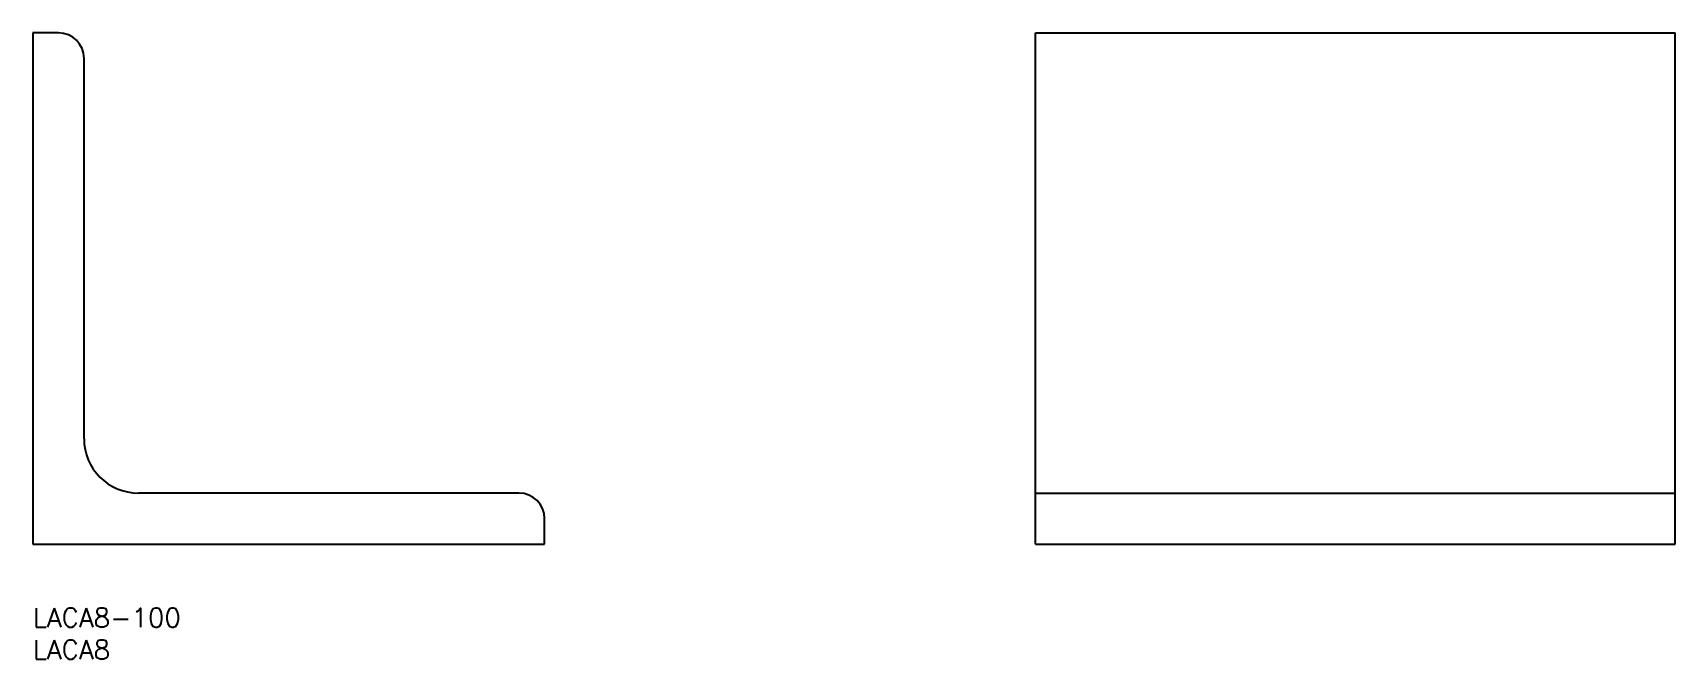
# Model space of a CAD drawing. Extents: x 0 to 257, y -8 to 90.
import ezdxf

# ---------------------------------------------------------------- set-up
doc = ezdxf.new("R2010")
doc.units = 0
doc.header["$LTSCALE"] = 0.5
doc.layers.add('MSM_CONTINUOUS', color=7, linetype='CONTINUOUS')
doc.layers.add('MSM_PART_NUMBER', color=7, linetype='CONTINUOUS')
doc.styles.get("Standard").update_dxf_attribs({"font": 'txt.shx', "height": 3, "bigfont": 'bigfont.shx'})

# ---------------------------------------------------------------- blocks, each defined once
blk = doc.blocks.new('*U4')
at = {"layer": 'MSM_PART_NUMBER'}
blk.add_text('LACA8-100', height=3, dxfattribs=at).set_placement((0, -3))
blk = doc.blocks.new('*U5')
at = {"layer": 'MSM_PART_NUMBER'}
blk.add_text('LACA8', height=3, dxfattribs=at).set_placement((0, -8))

msp = doc.modelspace()

# ---------------------------------------------------------------- linework, layer by layer
at = {"layer": 'MSM_CONTINUOUS'}
for p, q in [((0, 90), (0, 10)), ((4, 90), (0, 90)), ((156.76, 10), (156.76, 90)), ((156.76, 90), (256.76, 90)), ((256.76, 10), (256.76, 90)), ((8, 26.5), (8, 86)), ((76, 18), (16.5, 18)), ((156.76, 18), (256.76, 18)), ((80, 10), (80, 14)), ((0, 10), (80, 10)), ((156.76, 10), (256.76, 10))]:
    msp.add_line(p, q, dxfattribs=at)
for centre, radius, start, end in [((4, 86), 4, 0, 90), ((16.5, 26.5), 8.5, 180, 270), ((76, 14), 4, 0, 90)]:
    msp.add_arc(centre, radius, start, end, dxfattribs=at)

# ---------------------------------------------------------------- block references
for name in ['*U4', '*U5']:
    msp.add_blockref(name, (0, 0), dxfattribs=at)

doc.saveas('drawing.dxf')
